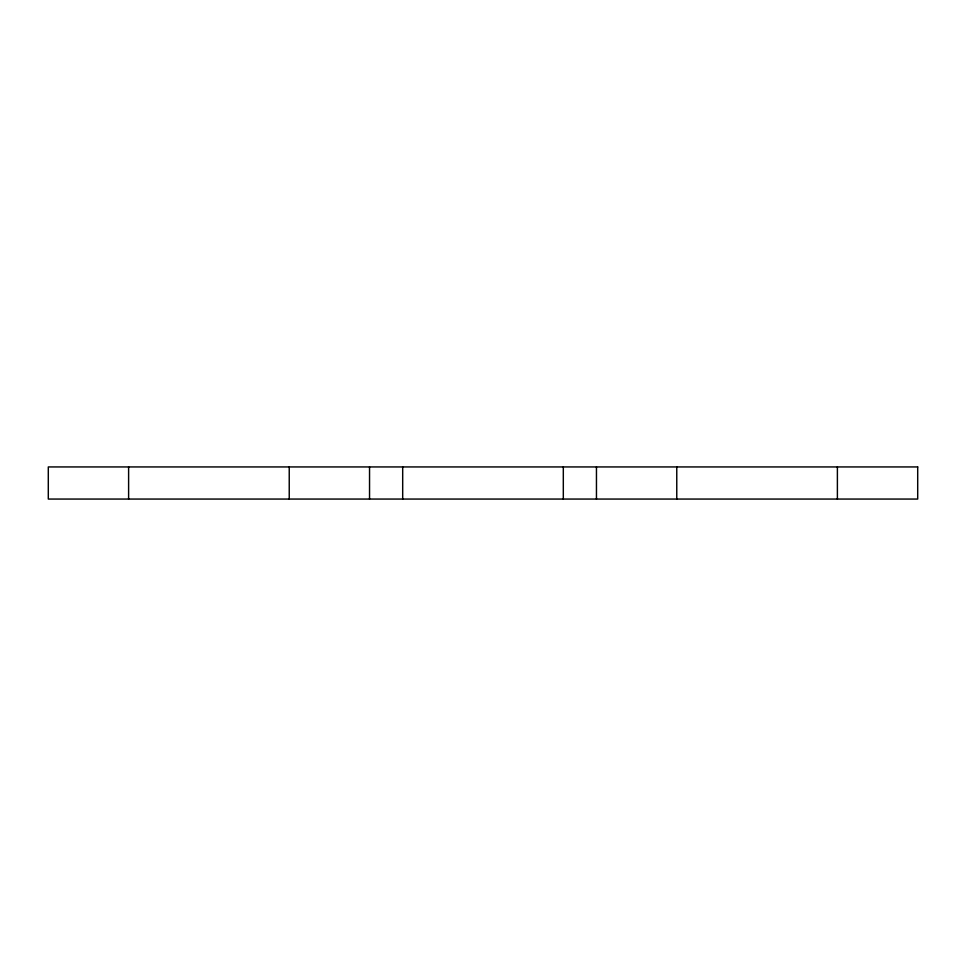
<?xml version="1.0" encoding="UTF-8"?>
<svg xmlns="http://www.w3.org/2000/svg" width="966" height="966" viewBox="0 0 966 966"><rect width="100%" height="100%" fill="white"/><g stroke="black" fill="none" stroke-linecap="round" stroke-linejoin="round"><path stroke-width="1.45" d="M837.389 466.94L837.389 499.06M676.768 466.94L676.768 499.06M596.457 466.94L596.457 499.06M563.311 466.94L563.311 499.06M402.689 466.94L402.689 499.06M369.543 466.94L369.543 499.06M289.232 466.94L289.232 499.06M128.611 466.94L128.611 499.06M917.7 466.94L48.3 466.94L48.3 499.06L917.7 499.06L917.7 466.94"/></g></svg>
